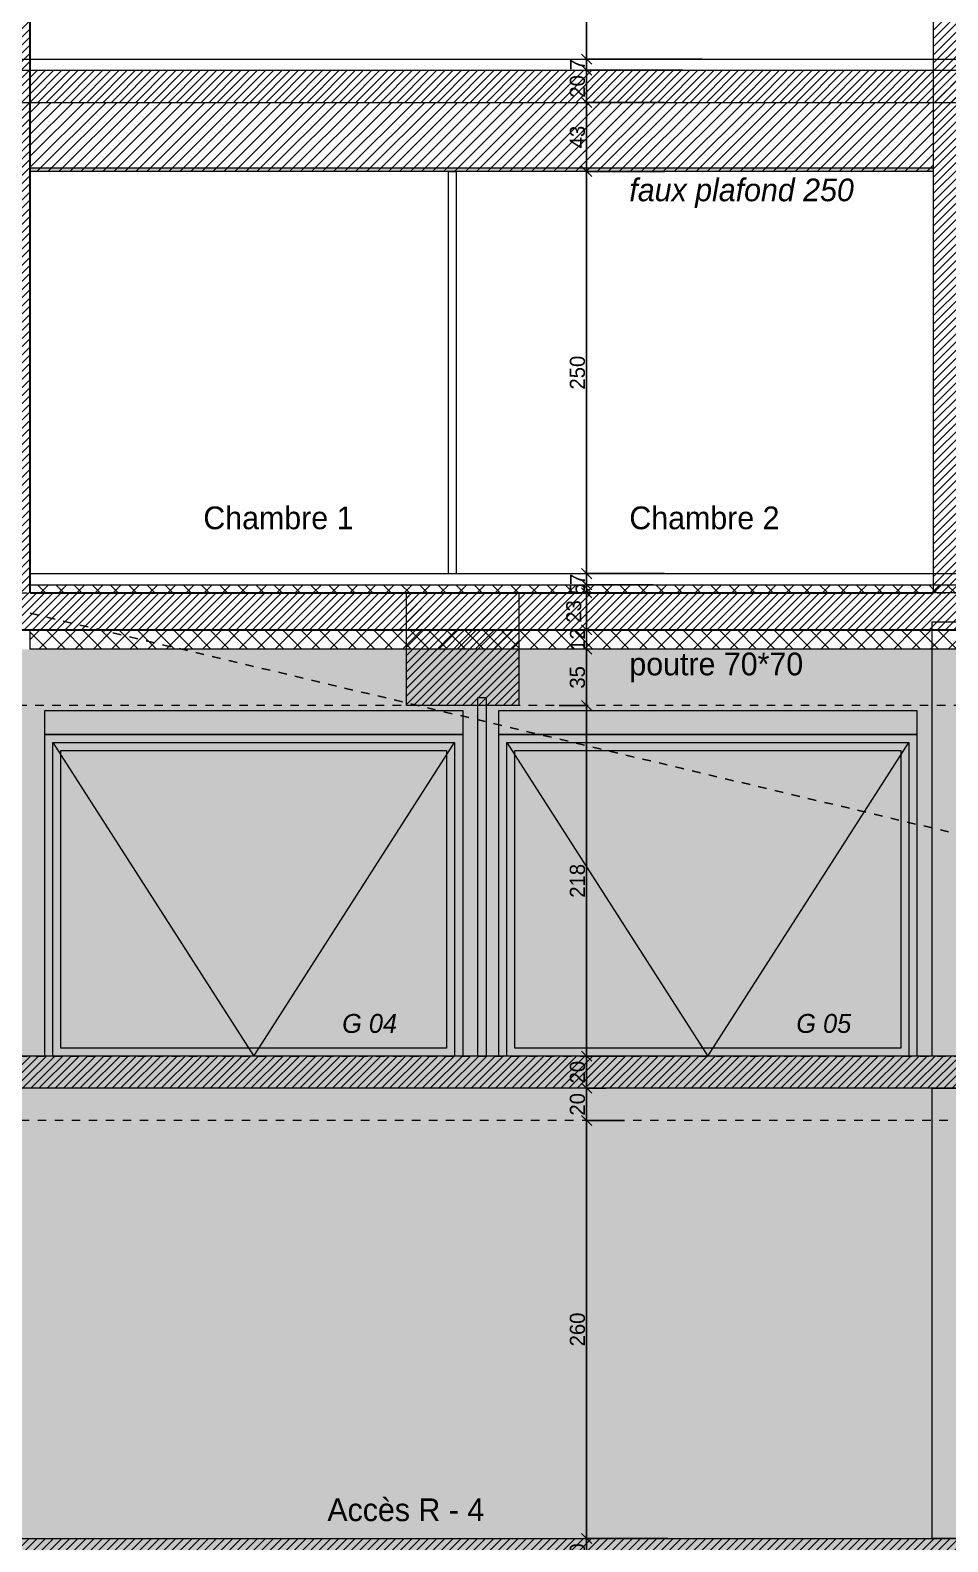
# Model space of a CAD drawing. Header units: centimetres. Extents: x -6341 to 23117, y -10090 to 8065.
# Drawn here: x 6226 to 6797, y -6282 to -5342 of the extents above; entities that cross this region are included whole.
import ezdxf

# ---------------------------------------------------------------- set-up
doc = ezdxf.new("R2010")
doc.units = ezdxf.units.CM
doc.header["$LTSCALE"] = 12.7
doc.header["$PDMODE"] = 1
doc.header["$PDSIZE"] = -2
doc.linetypes.add('VW-01', pattern=[0.83312, 0.41656, -0.41656])
doc.layers.get('0').update_dxf_attribs({"lineweight": 5})
for name, color, linetype, lineweight in [('B Général', 7, 'Continuous', 5), ('C ANNOTATIONS-cotation', 7, 'Continuous', 5), ('C ANNOTATIONS-prestations', 7, 'Continuous', 5), ('C ANNOTATIONS-texte', 7, 'Continuous', 5)]:
    doc.layers.add(name, color=color, linetype=linetype, lineweight=lineweight)
doc.styles.add('Arial', font='arial.ttf')
doc.styles.add('Eurostile', font='')
doc.styles.add('Eurostile (italic)', font='')
doc.styles.get('Eurostile').set_extended_font_data('Eurostile')
doc.styles.get('Eurostile (italic)').set_extended_font_data('Eurostile', italic=True)
doc.dimstyles.new('100é', dxfattribs={"dimtxt": 30.30306, "dimasz": 6.232178, "dimexe": 0, "dimexo": 25, "dimgap": 1, "dimtad": 1, "dimdec": 1, "dimtxsty": 'Arial', "dimblk": 'VW_SLASH', "dimblk1": 'VW_SLASH', "dimblk2": 'VW_SLASH', "dimcen": 0, "dimdle": 10, "dimse1": 1, "dimse2": 1, "dimazin": 0, "dimtfac": 1, "dimtdec": 1, "dimtix": 1, "dimtmove": 0, "dimatfit": 0, "dimldrblk": 'VW_FILLEDARROW', "dimfxl": 1, "dimfrac": 2, "dimtolj": 1, "dimarcsym": 0})
pattern_1 = [(45, (0, 0), (-5.656854, 5.656854), []), (135, (0, 0), (5.656854, 5.656854), [])]
pattern_2 = [(45, (0, 0), (2.4253472, -2.6458333), [])]

# ---------------------------------------------------------------- blocks, each defined once
blk = doc.blocks.new('Porte basculante_élévation')
at = {"layer": 'B Général', "linetype": 'Continuous', "flags": 128}
for points in [[(-130, 107.5), (130, 107.5), (130, 92.5), (-130, 92.5)], [(-130, 92.5), (130, 92.5), (130, -107.5), (-130, -107.5)], [(-125, 87.5), (125, 87.5), (125, -107.5), (-125, -107.5)], [(-120, 82.5), (120, 82.5), (120, -102.5), (-120, -102.5)]]:
    blk.add_lwpolyline(points, close=True, dxfattribs=at)
blk.add_lwpolyline([(-125, 87.5), (0, -107.5), (125, 87.5)], dxfattribs=at)
blk = doc.blocks.new('Groupe-261-1')
at = {"layer": 'B Général', "color": 7, "linetype": 'Continuous', "lineweight": 5, "flags": 128}
blk.add_lwpolyline([(6504.39, -5757.37), (6509.39, -5757.37), (6509.39, -5980.37), (6504.39, -5980.37)], close=True, dxfattribs=at)
at = {"layer": 'B Général', "color": 7}
for p in [(6364.89, -5872.87), (6647.39, -5872.87)]:
    blk.add_blockref('Porte basculante_élévation', p, dxfattribs=at)
at = {"layer": 'C ANNOTATIONS-texte', "color": 7, "char_height": 11.765, "attachment_point": 1, "line_spacing_factor": 0.894142, "style": 'Eurostile (italic)'}
for s, insert in [('G 04', (6419.92, -5954.17)), ('G 05', (6702.43, -5954.17))]:
    blk.add_mtext(s, dxfattribs=dict(at, insert=insert))
blk = doc.blocks.new('VW_SLASH')
at = {"color": 0, "linetype": 'ByBlock', "lineweight": -2}
blk.add_line((1.6, 0), (-1, 0), dxfattribs=at)
at = {"color": 0, "linetype": 'VW-01', "lineweight": 20, "flags": 128}
blk.add_lwpolyline([(0.5, 0.5), (-0.5, -0.5)], dxfattribs=at)
blk = doc.blocks.new('*D1257')
at = {"layer": 'C ANNOTATIONS-cotation', "color": 0, "linetype": 'Continuous', "lineweight": -2, "transparency": 16777216}
for p, q in [((6610, -5110.37), (6572, -5110.37)), ((6572, -5354.14), (6572, -5116.6)), ((6644, -5360.37), (6572, -5360.37))]:
    blk.add_line(p, q, dxfattribs=at)
at = {"layer": 'Defpoints', "color": 0, "transparency": 16777216}
for p in [(6572, -5110.37), (6635, -5110.37), (6669, -5360.37)]:
    blk.add_point(p, dxfattribs=at)
at = {"layer": 'C ANNOTATIONS-cotation', "color": 0, "lineweight": -2, "transparency": 16777216, "xscale": 6.232177734375, "yscale": 6.232177734375, "zscale": 6.232177734375}
for p, rotation in [((6572, -5110.37), 90), ((6572, -5360.37), 270)]:
    blk.add_blockref('VW_SLASH', p, dxfattribs=dict(at, rotation=rotation))
at = {"layer": 'C ANNOTATIONS-cotation', "color": 0, "lineweight": 5, "transparency": 16777216, "insert": (6566.29, -5235.37), "char_height": 9.412, "attachment_point": 5, "rotation": 90, "style": 'Eurostile'}
blk.add_mtext('\\A1;250', dxfattribs=at)
blk = doc.blocks.new('VW_FILLEDARROW')
at = {"linetype": 'Continuous', "lineweight": 0}
blk.add_hatch(color=0, dxfattribs=at).paths.add_polyline_path([(-1.6, 0.43), (0, 0), (-1.6, -0.43)])
at = {"color": 0, "linetype": 'VW-01', "lineweight": 5, "flags": 128}
blk.add_lwpolyline([(-1.6, 0.43), (0, 0), (-1.6, -0.43)], close=True, dxfattribs=at)
blk = doc.blocks.new('*D1258')
at = {"layer": 'C ANNOTATIONS-cotation', "color": 0, "linetype": 'Continuous', "lineweight": -2, "transparency": 16777216}
for p, q in [((6572, -5354.14), (6572, -5347.9)), ((6644, -5360.37), (6572, -5360.37)), ((6572, -5367.37), (6572, -5360.37)), ((6631.88, -5367.37), (6572, -5367.37)), ((6572, -5373.6), (6572, -5379.83))]:
    blk.add_line(p, q, dxfattribs=at)
at = {"layer": 'Defpoints', "color": 0, "transparency": 16777216}
for p in [(6572, -5360.37), (6669, -5360.37), (6656.88, -5367.37)]:
    blk.add_point(p, dxfattribs=at)
at = {"layer": 'C ANNOTATIONS-cotation', "color": 0, "lineweight": -2, "transparency": 16777216, "xscale": 6.232177734375, "yscale": 6.232177734375, "zscale": 6.232177734375}
for p, rotation in [((6572, -5360.37), 270), ((6572, -5367.37), 90)]:
    blk.add_blockref('VW_SLASH', p, dxfattribs=dict(at, rotation=rotation))
at = {"layer": 'C ANNOTATIONS-cotation', "color": 0, "lineweight": 5, "transparency": 16777216, "insert": (6566.29, -5363.87), "char_height": 9.412, "attachment_point": 5, "rotation": 90, "style": 'Eurostile'}
blk.add_mtext('\\A1;7', dxfattribs=at)
blk = doc.blocks.new('*D1259')
at = {"layer": 'C ANNOTATIONS-cotation', "color": 0, "linetype": 'Continuous', "lineweight": -2, "transparency": 16777216}
for p, q in [((6631.88, -5367.37), (6572, -5367.37)), ((6572, -5381.14), (6572, -5373.6)), ((6620.33, -5387.37), (6572, -5387.37))]:
    blk.add_line(p, q, dxfattribs=at)
at = {"layer": 'Defpoints', "color": 0, "transparency": 16777216}
for p in [(6572, -5367.37), (6656.88, -5367.37), (6645.33, -5387.37)]:
    blk.add_point(p, dxfattribs=at)
at = {"layer": 'C ANNOTATIONS-cotation', "color": 0, "lineweight": -2, "transparency": 16777216, "xscale": 6.232177734375, "yscale": 6.232177734375, "zscale": 6.232177734375}
for p, rotation in [((6572, -5367.37), 90), ((6572, -5387.37), 270)]:
    blk.add_blockref('VW_SLASH', p, dxfattribs=dict(at, rotation=rotation))
at = {"layer": 'C ANNOTATIONS-cotation', "color": 0, "lineweight": 5, "transparency": 16777216, "insert": (6566.29, -5377.37), "char_height": 9.412, "attachment_point": 5, "rotation": 90, "style": 'Eurostile'}
blk.add_mtext('\\A1;20', dxfattribs=at)
blk = doc.blocks.new('*D1260')
at = {"layer": 'C ANNOTATIONS-cotation', "color": 0, "linetype": 'Continuous', "lineweight": -2, "transparency": 16777216}
for p, q in [((6620.33, -5387.37), (6572, -5387.37)), ((6572, -5424.14), (6572, -5393.6)), ((6620.33, -5430.37), (6572, -5430.37))]:
    blk.add_line(p, q, dxfattribs=at)
at = {"layer": 'Defpoints', "color": 0, "transparency": 16777216}
for p in [(6572, -5387.37), (6645.33, -5387.37), (6645.33, -5430.37)]:
    blk.add_point(p, dxfattribs=at)
at = {"layer": 'C ANNOTATIONS-cotation', "color": 0, "lineweight": -2, "transparency": 16777216, "xscale": 6.232177734375, "yscale": 6.232177734375, "zscale": 6.232177734375}
for p, rotation in [((6572, -5387.37), 90), ((6572, -5430.37), 270)]:
    blk.add_blockref('VW_SLASH', p, dxfattribs=dict(at, rotation=rotation))
at = {"layer": 'C ANNOTATIONS-cotation', "color": 0, "lineweight": 5, "transparency": 16777216, "insert": (6566.29, -5408.87), "char_height": 9.412, "attachment_point": 5, "rotation": 90, "style": 'Eurostile'}
blk.add_mtext('\\A1;43', dxfattribs=at)
blk = doc.blocks.new('*D1261')
at = {"layer": 'C ANNOTATIONS-cotation', "color": 0, "linetype": 'Continuous', "lineweight": -2, "transparency": 16777216}
for p, q in [((6620.33, -5430.37), (6572, -5430.37)), ((6572, -5674.14), (6572, -5436.6)), ((6620.33, -5680.37), (6572, -5680.37))]:
    blk.add_line(p, q, dxfattribs=at)
at = {"layer": 'Defpoints', "color": 0, "transparency": 16777216}
for p in [(6572, -5430.37), (6645.33, -5430.37), (6645.33, -5680.37)]:
    blk.add_point(p, dxfattribs=at)
at = {"layer": 'C ANNOTATIONS-cotation', "color": 0, "lineweight": -2, "transparency": 16777216, "xscale": 6.232177734375, "yscale": 6.232177734375, "zscale": 6.232177734375}
for p, rotation in [((6572, -5430.37), 90), ((6572, -5680.37), 270)]:
    blk.add_blockref('VW_SLASH', p, dxfattribs=dict(at, rotation=rotation))
at = {"layer": 'C ANNOTATIONS-cotation', "color": 0, "lineweight": 5, "transparency": 16777216, "insert": (6566.29, -5555.37), "char_height": 9.412, "attachment_point": 5, "rotation": 90, "style": 'Eurostile'}
blk.add_mtext('\\A1;250', dxfattribs=at)
blk = doc.blocks.new('*D1262')
at = {"layer": 'C ANNOTATIONS-cotation', "color": 0, "linetype": 'Continuous', "lineweight": -2, "transparency": 16777216}
for p, q in [((6572, -5674.14), (6572, -5667.9)), ((6620.33, -5680.37), (6572, -5680.37)), ((6572, -5687.37), (6572, -5680.37)), ((6613.33, -5687.37), (6572, -5687.37)), ((6572, -5693.6), (6572, -5699.83))]:
    blk.add_line(p, q, dxfattribs=at)
at = {"layer": 'Defpoints', "color": 0, "transparency": 16777216}
for p in [(6572, -5680.37), (6645.33, -5680.37), (6638.33, -5687.37)]:
    blk.add_point(p, dxfattribs=at)
at = {"layer": 'C ANNOTATIONS-cotation', "color": 0, "lineweight": -2, "transparency": 16777216, "xscale": 6.232177734375, "yscale": 6.232177734375, "zscale": 6.232177734375}
for p, rotation in [((6572, -5680.37), 270), ((6572, -5687.37), 90)]:
    blk.add_blockref('VW_SLASH', p, dxfattribs=dict(at, rotation=rotation))
at = {"layer": 'C ANNOTATIONS-cotation', "color": 0, "lineweight": 5, "transparency": 16777216, "insert": (6566.29, -5683.87), "char_height": 9.412, "attachment_point": 5, "rotation": 90, "style": 'Eurostile'}
blk.add_mtext('\\A1;7', dxfattribs=at)
blk = doc.blocks.new('*D1263')
at = {"layer": 'C ANNOTATIONS-cotation', "color": 0, "linetype": 'Continuous', "lineweight": -2, "transparency": 16777216}
for p, q in [((6572, -5681.14), (6572, -5674.9)), ((6613.33, -5687.37), (6572, -5687.37)), ((6572, -5692.37), (6572, -5687.37)), ((6574.4, -5692.37), (6572, -5692.37)), ((6572, -5698.6), (6572, -5704.83))]:
    blk.add_line(p, q, dxfattribs=at)
at = {"layer": 'Defpoints', "color": 0, "transparency": 16777216}
for p in [(6572, -5687.37), (6599.4, -5692.37), (6638.33, -5687.37)]:
    blk.add_point(p, dxfattribs=at)
at = {"layer": 'C ANNOTATIONS-cotation', "color": 0, "lineweight": -2, "transparency": 16777216, "xscale": 6.232177734375, "yscale": 6.232177734375, "zscale": 6.232177734375}
for p, rotation in [((6572, -5687.37), 270), ((6572, -5692.37), 90)]:
    blk.add_blockref('VW_SLASH', p, dxfattribs=dict(at, rotation=rotation))
at = {"layer": 'C ANNOTATIONS-cotation', "color": 0, "lineweight": 5, "transparency": 16777216, "insert": (6566.29, -5689.87), "char_height": 9.412, "attachment_point": 5, "rotation": 90, "style": 'Eurostile'}
blk.add_mtext('\\A1;5', dxfattribs=at)
blk = doc.blocks.new('*D1264')
at = {"layer": 'C ANNOTATIONS-cotation', "color": 0, "linetype": 'Continuous', "lineweight": -2, "transparency": 16777216}
for p, q in [((6574.4, -5692.37), (6572, -5692.37)), ((6572, -5709.14), (6572, -5698.6)), ((6590.33, -5715.37), (6572, -5715.37))]:
    blk.add_line(p, q, dxfattribs=at)
at = {"layer": 'Defpoints', "color": 0, "transparency": 16777216}
for p in [(6572, -5692.37), (6599.4, -5692.37), (6615.33, -5715.37)]:
    blk.add_point(p, dxfattribs=at)
at = {"layer": 'C ANNOTATIONS-cotation', "color": 0, "lineweight": -2, "transparency": 16777216, "xscale": 6.232177734375, "yscale": 6.232177734375, "zscale": 6.232177734375}
for p, rotation in [((6572, -5692.37), 90), ((6572, -5715.37), 270)]:
    blk.add_blockref('VW_SLASH', p, dxfattribs=dict(at, rotation=rotation))
at = {"layer": 'C ANNOTATIONS-cotation', "color": 0, "lineweight": 5, "transparency": 16777216, "insert": (6564.01, -5703.87), "char_height": 9.412, "attachment_point": 5, "rotation": 90, "style": 'Eurostile'}
blk.add_mtext('\\A1;23', dxfattribs=at)
blk = doc.blocks.new('*D1265')
at = {"layer": 'C ANNOTATIONS-cotation', "color": 0, "linetype": 'Continuous', "lineweight": -2, "transparency": 16777216}
for p, q in [((6572, -5709.14), (6572, -5702.9)), ((6590.33, -5715.37), (6572, -5715.37)), ((6572, -5727.37), (6572, -5715.37)), ((6572.6, -5727.37), (6572, -5727.37)), ((6572, -5733.6), (6572, -5739.83))]:
    blk.add_line(p, q, dxfattribs=at)
at = {"layer": 'Defpoints', "color": 0, "transparency": 16777216}
for p in [(6572, -5715.37), (6615.33, -5715.37), (6597.6, -5727.37)]:
    blk.add_point(p, dxfattribs=at)
at = {"layer": 'C ANNOTATIONS-cotation', "color": 0, "lineweight": -2, "transparency": 16777216, "xscale": 6.232177734375, "yscale": 6.232177734375, "zscale": 6.232177734375}
for p, rotation in [((6572, -5715.37), 270), ((6572, -5727.37), 90)]:
    blk.add_blockref('VW_SLASH', p, dxfattribs=dict(at, rotation=rotation))
at = {"layer": 'C ANNOTATIONS-cotation', "color": 0, "lineweight": 5, "transparency": 16777216, "insert": (6566.29, -5721.37), "char_height": 9.412, "attachment_point": 5, "rotation": 90, "style": 'Eurostile'}
blk.add_mtext('\\A1;12', dxfattribs=at)
blk = doc.blocks.new('*D1266')
at = {"layer": 'C ANNOTATIONS-cotation', "color": 0, "linetype": 'Continuous', "lineweight": -2, "transparency": 16777216}
for p, q in [((6572.6, -5727.37), (6572, -5727.37)), ((6572, -5756.14), (6572, -5733.6)), ((6554.89, -5762.37), (6572, -5762.37))]:
    blk.add_line(p, q, dxfattribs=at)
at = {"layer": 'Defpoints', "color": 0, "transparency": 16777216}
for p in [(6572, -5727.37), (6597.6, -5727.37), (6529.89, -5762.37)]:
    blk.add_point(p, dxfattribs=at)
at = {"layer": 'C ANNOTATIONS-cotation', "color": 0, "lineweight": -2, "transparency": 16777216, "xscale": 6.232177734375, "yscale": 6.232177734375, "zscale": 6.232177734375}
for p, rotation in [((6572, -5727.37), 90), ((6572, -5762.37), 270)]:
    blk.add_blockref('VW_SLASH', p, dxfattribs=dict(at, rotation=rotation))
at = {"layer": 'C ANNOTATIONS-cotation', "color": 0, "lineweight": 5, "transparency": 16777216, "insert": (6566.29, -5744.87), "char_height": 9.412, "attachment_point": 5, "rotation": 90, "style": 'Eurostile'}
blk.add_mtext('\\A1;35', dxfattribs=at)
blk = doc.blocks.new('*D1267')
at = {"layer": 'C ANNOTATIONS-cotation', "color": 0, "linetype": 'Continuous', "lineweight": -2, "transparency": 16777216}
for p, q in [((6554.89, -5762.37), (6572, -5762.37)), ((6572, -5974.14), (6572, -5768.6)), ((6595.5, -5980.37), (6572, -5980.37))]:
    blk.add_line(p, q, dxfattribs=at)
at = {"layer": 'Defpoints', "color": 0, "transparency": 16777216}
for p in [(6529.89, -5762.37), (6572, -5762.37), (6620.5, -5980.37)]:
    blk.add_point(p, dxfattribs=at)
at = {"layer": 'C ANNOTATIONS-cotation', "color": 0, "lineweight": -2, "transparency": 16777216, "xscale": 6.232177734375, "yscale": 6.232177734375, "zscale": 6.232177734375}
for p, rotation in [((6572, -5762.37), 90), ((6572, -5980.37), 270)]:
    blk.add_blockref('VW_SLASH', p, dxfattribs=dict(at, rotation=rotation))
at = {"layer": 'C ANNOTATIONS-cotation', "color": 0, "lineweight": 5, "transparency": 16777216, "insert": (6566.29, -5871.37), "char_height": 9.412, "attachment_point": 5, "rotation": 90, "style": 'Eurostile'}
blk.add_mtext('\\A1;218', dxfattribs=at)
blk = doc.blocks.new('*D1268')
at = {"layer": 'C ANNOTATIONS-cotation', "color": 0, "linetype": 'Continuous', "lineweight": -2, "transparency": 16777216}
for p, q in [((6595.5, -5980.37), (6572, -5980.37)), ((6572, -5994.14), (6572, -5986.6)), ((6583.95, -6000.37), (6572, -6000.37))]:
    blk.add_line(p, q, dxfattribs=at)
at = {"layer": 'Defpoints', "color": 0, "transparency": 16777216}
for p in [(6572, -5980.37), (6620.5, -5980.37), (6608.95, -6000.37)]:
    blk.add_point(p, dxfattribs=at)
at = {"layer": 'C ANNOTATIONS-cotation', "color": 0, "lineweight": -2, "transparency": 16777216, "xscale": 6.232177734375, "yscale": 6.232177734375, "zscale": 6.232177734375}
for p, rotation in [((6572, -5980.37), 90), ((6572, -6000.37), 270)]:
    blk.add_blockref('VW_SLASH', p, dxfattribs=dict(at, rotation=rotation))
at = {"layer": 'C ANNOTATIONS-cotation', "color": 0, "lineweight": 5, "transparency": 16777216, "insert": (6566.29, -5990.37), "char_height": 9.412, "attachment_point": 5, "rotation": 90, "style": 'Eurostile'}
blk.add_mtext('\\A1;20', dxfattribs=at)
blk = doc.blocks.new('*D1269')
at = {"layer": 'C ANNOTATIONS-cotation', "color": 0, "linetype": 'Continuous', "lineweight": -2, "transparency": 16777216}
for p, q in [((6583.95, -6000.37), (6572, -6000.37)), ((6572, -6014.14), (6572, -6006.6)), ((6595.5, -6020.37), (6572, -6020.37))]:
    blk.add_line(p, q, dxfattribs=at)
at = {"layer": 'Defpoints', "color": 0, "transparency": 16777216}
for p in [(6572, -6000.37), (6608.95, -6000.37), (6620.5, -6020.37)]:
    blk.add_point(p, dxfattribs=at)
at = {"layer": 'C ANNOTATIONS-cotation', "color": 0, "lineweight": -2, "transparency": 16777216, "xscale": 6.232177734375, "yscale": 6.232177734375, "zscale": 6.232177734375}
for p, rotation in [((6572, -6000.37), 90), ((6572, -6020.37), 270)]:
    blk.add_blockref('VW_SLASH', p, dxfattribs=dict(at, rotation=rotation))
at = {"layer": 'C ANNOTATIONS-cotation', "color": 0, "lineweight": 5, "transparency": 16777216, "insert": (6566.29, -6010.37), "char_height": 9.412, "attachment_point": 5, "rotation": 90, "style": 'Eurostile'}
blk.add_mtext('\\A1;20', dxfattribs=at)
blk = doc.blocks.new('*D1270')
at = {"layer": 'C ANNOTATIONS-cotation', "color": 0, "linetype": 'Continuous', "lineweight": -2, "transparency": 16777216}
for p, q in [((6595.5, -6020.37), (6572, -6020.37)), ((6572, -6274.14), (6572, -6026.6)), ((6622.5, -6280.37), (6572, -6280.37))]:
    blk.add_line(p, q, dxfattribs=at)
at = {"layer": 'Defpoints', "color": 0, "transparency": 16777216}
for p in [(6572, -6020.37), (6620.5, -6020.37), (6647.5, -6280.37)]:
    blk.add_point(p, dxfattribs=at)
at = {"layer": 'C ANNOTATIONS-cotation', "color": 0, "lineweight": -2, "transparency": 16777216, "xscale": 6.232177734375, "yscale": 6.232177734375, "zscale": 6.232177734375}
for p, rotation in [((6572, -6020.37), 90), ((6572, -6280.37), 270)]:
    blk.add_blockref('VW_SLASH', p, dxfattribs=dict(at, rotation=rotation))
at = {"layer": 'C ANNOTATIONS-cotation', "color": 0, "lineweight": 5, "transparency": 16777216, "insert": (6566.29, -6150.37), "char_height": 9.412, "attachment_point": 5, "rotation": 90, "style": 'Eurostile'}
blk.add_mtext('\\A1;260', dxfattribs=at)
blk = doc.blocks.new('*D1271')
at = {"layer": 'C ANNOTATIONS-cotation', "color": 0, "linetype": 'Continuous', "lineweight": -2, "transparency": 16777216}
for p, q in [((6622.5, -6280.37), (6572, -6280.37)), ((6572, -6294.14), (6572, -6286.6)), ((6610.95, -6300.37), (6572, -6300.37))]:
    blk.add_line(p, q, dxfattribs=at)
at = {"layer": 'Defpoints', "color": 0, "transparency": 16777216}
for p in [(6572, -6280.37), (6647.5, -6280.37), (6635.95, -6300.37)]:
    blk.add_point(p, dxfattribs=at)
at = {"layer": 'C ANNOTATIONS-cotation', "color": 0, "lineweight": -2, "transparency": 16777216, "xscale": 6.232177734375, "yscale": 6.232177734375, "zscale": 6.232177734375}
for p, rotation in [((6572, -6280.37), 90), ((6572, -6300.37), 270)]:
    blk.add_blockref('VW_SLASH', p, dxfattribs=dict(at, rotation=rotation))
at = {"layer": 'C ANNOTATIONS-cotation', "color": 0, "lineweight": 5, "transparency": 16777216, "insert": (6566.29, -6290.37), "char_height": 9.412, "attachment_point": 5, "rotation": 90, "style": 'Eurostile'}
blk.add_mtext('\\A1;20', dxfattribs=at)

msp = doc.modelspace()

# ---------------------------------------------------------------- hatches: boundary and pattern name
at = {"layer": 'B Général', "linetype": 'Continuous', "lineweight": 5}
h = msp.add_hatch(dxfattribs=at)
h.set_pattern_fill('50_BETON', style=0, pattern_type=2)
h.set_pattern_definition(pattern_2)
h.paths.add_polyline_path([(6225.89, -4493.37), (6209.89, -4473.37), (6209.89, -5715.37), (6225.89, -5692.37)])
h = msp.add_hatch(dxfattribs=at)
h.set_pattern_fill('50_BETON', style=0, pattern_type=2)
h.set_pattern_definition(pattern_2)
h.paths.add_polyline_path([(6787.62, -5692.37), (6805.62, -5692.37), (6805.62, -5067.37), (6787.62, -5067.37)])
h = msp.add_hatch(dxfattribs=at)
h.set_pattern_fill('50_BETON', style=0, pattern_type=2)
h.set_pattern_definition(pattern_2)
h.paths.add_polyline_path([(5020.89, -5367.37), (5020.89, -5387.37), (6225.89, -5387.37), (6225.89, -5367.37)])
h = msp.add_hatch(dxfattribs=at)
h.set_pattern_fill('50_BETON', style=0, pattern_type=2)
h.set_pattern_definition(pattern_2)
h.paths.add_polyline_path([(7614.48, -5387.37), (7614.48, -5367.37), (6225.89, -5367.37), (6225.89, -5387.37)])
at = {"layer": 'B Général', "linetype": 'Continuous', "lineweight": 5, "true_color": 0xaaaaaa}
h = msp.add_hatch(dxfattribs=at)
h.set_pattern_fill('F_P__SOFFITE', color=253, style=0, pattern_type=2)
h.set_pattern_definition([(45, (0, 0.2205), (-3.5277778, 3.3072917), [])])
h.paths.add_polyline_path([(6225.89, -5387.37), (6787.62, -5387.37), (6787.62, -5430.37), (6225.89, -5430.37)])
at = {"layer": 'B Général', "linetype": 'Continuous', "lineweight": 0, "true_color": 0x848484}
msp.add_hatch(color=252, dxfattribs=at).paths.add_polyline_path([(6225.89, -5427.96), (6787.62, -5427.96), (6787.62, -5430.37), (6225.89, -5430.37)])
at = {"layer": 'B Général', "linetype": 'Continuous', "lineweight": 5}
h = msp.add_hatch(dxfattribs=at)
h.set_pattern_fill('50_BETON', style=0, pattern_type=2)
h.set_pattern_definition(pattern_2)
h.paths.add_polyline_path([(7614.48, -5715.37), (7614.48, -5692.37), (6225.89, -5692.37), (6209.89, -5715.37)])
at = {"layer": 'B Général', "linetype": 'Continuous', "lineweight": 5, "true_color": 0x808080}
h = msp.add_hatch(dxfattribs=at)
h.set_pattern_fill('02_ISOLANT', color=8, style=0, pattern_type=2)
h.set_pattern_definition(pattern_1)
h.paths.add_polyline_path([(6225.89, -5687.37), (7614.48, -5687.37), (7614.48, -5692.37), (6225.89, -5692.37)])
at = {"layer": 'B Général', "linetype": 'Continuous', "lineweight": 5}
h = msp.add_hatch(dxfattribs=at)
h.set_pattern_fill('50_BETON', style=0, pattern_type=2)
h.set_pattern_definition(pattern_2)
h.paths.add_polyline_path([(6459.89, -5692.37), (6529.89, -5692.37), (6529.89, -5762.37), (6459.89, -5762.37)])
at = {"layer": 'B Général', "linetype": 'Continuous', "lineweight": 5, "true_color": 0x808080}
h = msp.add_hatch(dxfattribs=at)
h.set_pattern_fill('02_ISOLANT', color=8, style=0, pattern_type=2)
h.set_pattern_definition(pattern_1)
h.paths.add_polyline_path([(6225.89, -5715.37), (7614.48, -5715.37), (7614.48, -5727.37), (6225.89, -5727.37)])
at = {"layer": 'B Général', "linetype": 'Continuous', "lineweight": 0, "true_color": 0xbbbbbb}
msp.add_hatch(color=9, dxfattribs=at).paths.add_polyline_path([(8418.48, -6024.37), (8418.48, -6012.44), (7604.48, -6012.44), (7604.48, -5727.37), (5020.97, -5727.37), (5020.97, -6587.37), (7066.16, -6587.37), (7066.81, -6887.37), (11940.45, -6887.37), (11940.45, -6578.37), (11450.34, -6578.37), (11450.34, -6610.37), (11432.34, -6610.37), (11432.34, -6319.37), (9040.48, -6319.37), (9040.48, -6024.37)])
at = {"layer": 'B Général', "linetype": 'Continuous', "lineweight": 5}
h = msp.add_hatch(dxfattribs=at)
h.set_pattern_fill('50_BETON', style=0, pattern_type=2)
h.set_pattern_definition(pattern_2)
h.paths.add_polyline_path([(4834.89, -5980.37), (4814.89, -6000.37), (7621.48, -6000.37), (7621.48, -5980.37)])
h = msp.add_hatch(dxfattribs=at)
h.set_pattern_fill('50_BETON', style=0, pattern_type=2)
h.set_pattern_definition(pattern_2)
h.paths.add_polyline_path([(5020.96, -6280.36), (5020.96, -6300.36), (8406.48, -6300.38), (8406.48, -6280.38)])

# ---------------------------------------------------------------- linework, layer by layer
at = {"layer": 'B Général', "color": 7, "linetype": 'Continuous', "lineweight": 35}
for p, q in [((6225.89, -5692.37), (6225.89, -4513.37)), ((6225.89, -5692.37), (6787.62, -5692.37)), ((6209.89, -5715.37), (7604.48, -5715.37))]:
    msp.add_line(p, q, dxfattribs=at)
at = {"layer": 'B Général', "color": 7, "linetype": 'Continuous', "lineweight": 5}
for p, q in [((6225.89, -5680.37), (6225.89, -4513.37)), ((6787.62, -5067.37), (6787.62, -5692.37)), ((5020.89, -5360.37), (6225.89, -5360.37)), ((5020.89, -5360.37), (6225.89, -5360.37)), ((6225.89, -5360.37), (7604.48, -5360.37)), ((6225.89, -5360.37), (7604.48, -5360.37)), ((5020.89, -5367.37), (6225.89, -5367.37)), ((6225.89, -5367.37), (7604.48, -5367.37)), ((5020.89, -5387.37), (6225.89, -5387.37)), ((5020.89, -5387.37), (6225.89, -5387.37)), ((6225.89, -5387.37), (7604.48, -5387.37)), ((6225.89, -5387.37), (7604.48, -5387.37)), ((6485.89, -5430.37), (6485.89, -5680.37)), ((6485.89, -5430.37), (6490.89, -5430.37)), ((6490.89, -5430.37), (6490.89, -5680.37)), ((6225.89, -5680.37), (7604.48, -5680.37)), ((6225.89, -5680.37), (7604.48, -5680.37)), ((6485.89, -5680.37), (6490.89, -5680.37)), ((6225.89, -5692.37), (6225.89, -5687.37)), ((6225.89, -5687.37), (7604.48, -5687.37)), ((6225.89, -5687.37), (7604.48, -5687.37)), ((6225.89, -5692.37), (6787.62, -5692.37)), ((6209.89, -5715.37), (7604.48, -5715.37)), ((7621.48, -5980.37), (4834.89, -5980.37)), ((7621.48, -6000.37), (4814.89, -6000.37)), ((5020.96, -6280.36), (8406.48, -6280.38))]:
    msp.add_line(p, q, dxfattribs=at)
at = {"layer": 'B Général', "color": 7, "linetype": 'Continuous', "lineweight": 18}
for p, q in [((6787.62, -5067.37), (6787.62, -5692.37)), ((7621.48, -5980.37), (4834.89, -5980.37)), ((7621.48, -6000.37), (4814.89, -6000.37)), ((5020.96, -6280.36), (8406.48, -6280.38))]:
    msp.add_line(p, q, dxfattribs=at)
at = {"layer": 'B Général', "color": 7, "linetype": 'Continuous', "lineweight": 13}
for p, q in [((6485.89, -5430.37), (6485.89, -5680.37)), ((6490.89, -5430.37), (6490.89, -5680.37))]:
    msp.add_line(p, q, dxfattribs=at)
at = {"layer": 'B Général', "color": 7, "linetype": 'Continuous', "lineweight": 5, "flags": 128}
for points in [[(6225.89, -5387.37), (6787.62, -5387.37), (6787.62, -5430.37), (6225.89, -5430.37)], [(6225.89, -5427.96), (6787.62, -5427.96), (6787.62, -5430.37), (6225.89, -5430.37)], [(6225.89, -5687.37), (7614.48, -5687.37), (7614.48, -5692.37), (6225.89, -5692.37)], [(6459.89, -5692.37), (6529.89, -5692.37), (6529.89, -5762.37), (6459.89, -5762.37)], [(6786.89, -5710.37), (6806.89, -5710.37), (6806.89, -5980.37), (6786.89, -5980.37)], [(6225.89, -5715.37), (7614.48, -5715.37), (7614.48, -5727.37), (6225.89, -5727.37)], [(6786.89, -6000.37), (6806.89, -6000.37), (6806.89, -6280.37), (6786.89, -6280.37)]]:
    msp.add_lwpolyline(points, close=True, dxfattribs=at)
at = {"layer": 'B Général', "color": 7, "linetype": 'VW-01', "lineweight": 5, "flags": 128}
for points in [[(5202.96, -5692.37), (7630.48, -5692.37), (7630.48, -5762.37), (5202.96, -5762.37)], [(5202.96, -5980.37), (7614.48, -5980.37), (7614.48, -6020.37), (5202.96, -6020.37)], [(5202.96, -6280.37), (8426.5, -6280.37), (8426.5, -6320.37), (5202.96, -6320.37)]]:
    msp.add_lwpolyline(points, close=True, dxfattribs=at)
at = {"layer": 'B Général', "color": 1, "linetype": 'VW-01', "lineweight": 25, "true_color": 0xff0000, "flags": 128}
msp.add_lwpolyline([(6225.89, -5704.95), (7143.26, -5923.37), (7434.56, -5943.37), (7658.97, -6004.37), (8172.95, -6104.37), (9209.97, -6290.37), (9835.06, -6392.36), (10241.01, -6530.36), (10652.16, -6536.36), (11097.97, -6596.36), (11972.45, -6712.67)], dxfattribs=at)

# ---------------------------------------------------------------- block references
at = {"layer": 'B Général', "color": 7}
msp.add_blockref('Groupe-261-1', (0, 0), dxfattribs=at)

# ---------------------------------------------------------------- texts
at = {"layer": 'B Général', "color": 7, "insert": (6598.56, -5729.49), "char_height": 14.118, "attachment_point": 1, "line_spacing_factor": 0.894142, "style": 'Eurostile'}
msp.add_mtext('poutre 70*70', dxfattribs=at)
at = {"layer": 'C ANNOTATIONS-prestations', "insert": (6598.56, -5434.67), "char_height": 14.118, "attachment_point": 1, "line_spacing_factor": 0.894142, "style": 'Eurostile (italic)'}
msp.add_mtext('faux plafond 250', dxfattribs=at)
at = {"layer": 'C ANNOTATIONS-texte', "color": 7, "char_height": 14.118, "attachment_point": 1, "rotation": 0.00002, "line_spacing_factor": 0.894142, "style": 'Eurostile'}
for s, insert in [('Chambre 1', (6333.56, -5638.61)), ('Chambre 2', (6598.56, -5638.61))]:
    msp.add_mtext(s, dxfattribs=dict(at, insert=insert))
at = {"layer": 'C ANNOTATIONS-texte', "insert": (6410.7, -6255.42), "char_height": 14.118, "attachment_point": 1, "line_spacing_factor": 0.894142, "style": 'Eurostile'}
msp.add_mtext('Accès R - 4', dxfattribs=at)

# ---------------------------------------------------------------- dimensions: what is measured, and where the dimension line sits
at = {"layer": 'C ANNOTATIONS-cotation', "color": 7, "linetype": 'Continuous', "lineweight": 5}
for base, p1, p2, picture, middle in [((6572, -5110.37), (6669, -5360.37), (6635, -5110.37), '*D1257', (6566.29, -5235.37)), ((6572, -5360.37), (6656.88, -5367.37), (6669, -5360.37), '*D1258', (6566.29, -5363.87)), ((6572, -5367.37), (6645.33, -5387.37), (6656.88, -5367.37), '*D1259', (6566.29, -5377.37)), ((6572, -5387.37), (6645.33, -5430.37), (6645.33, -5387.37), '*D1260', (6566.29, -5408.87)), ((6572, -5430.37), (6645.33, -5680.37), (6645.33, -5430.37), '*D1261', (6566.29, -5555.37)), ((6572, -5680.37), (6638.33, -5687.37), (6645.33, -5680.37), '*D1262', (6566.29, -5683.87)), ((6572, -5687.37), (6599.4, -5692.37), (6638.33, -5687.37), '*D1263', (6566.29, -5689.87)), ((6572, -5715.37), (6597.6, -5727.37), (6615.33, -5715.37), '*D1265', (6566.29, -5721.37)), ((6572, -5727.37), (6529.89, -5762.37), (6597.6, -5727.37), '*D1266', (6566.29, -5744.87)), ((6572, -5762.37), (6620.5, -5980.37), (6529.89, -5762.37), '*D1267', (6566.29, -5871.37)), ((6572, -5980.37), (6608.95, -6000.37), (6620.5, -5980.37), '*D1268', (6566.29, -5990.37)), ((6572, -6000.37), (6620.5, -6020.37), (6608.95, -6000.37), '*D1269', (6566.29, -6010.37)), ((6572, -6020.37), (6647.5, -6280.37), (6620.5, -6020.37), '*D1270', (6566.29, -6150.37)), ((6572, -6280.37), (6635.95, -6300.37), (6647.5, -6280.37), '*D1271', (6566.29, -6290.37))]:
    dim = msp.add_linear_dim(base=base, p1=p1, p2=p2, angle=270, dimstyle='100é', override={"dimtxt": 9.412001, "dimdec": 0, "dimpost": '<>', "dimtxsty": 'Eurostile', "dimse1": 0, "dimse2": 0, "dimtmove": 2}, dxfattribs=at)
    dim.commit()
    dim.dimension.update_dxf_attribs({"geometry": picture, "text_midpoint": middle})
dim = msp.add_linear_dim(base=(6572, -5692.37), p1=(6615.33, -5715.37), p2=(6599.4, -5692.37), angle=270, dimstyle='100é', override={"dimtxt": 9.412001, "dimdec": 0, "dimpost": '<>', "dimtxsty": 'Eurostile', "dimse1": 0, "dimse2": 0, "dimtmove": 2}, dxfattribs=at)
dim.commit()
dim.dimension.update_dxf_attribs({"geometry": '*D1264', "text_midpoint": (6564.01, -5703.87), "dimtype": 160})

doc.saveas('drawing.dxf')
